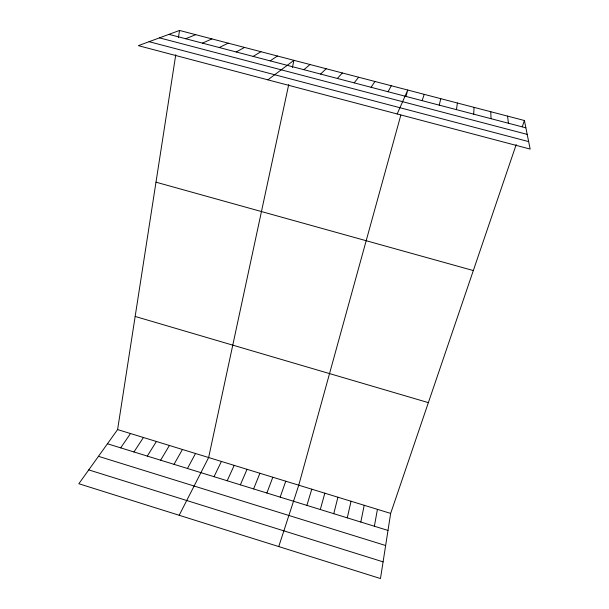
<?xml version="1.0" encoding="UTF-8"?>
<svg xmlns="http://www.w3.org/2000/svg" width="609" height="609" viewBox="0 0 609 609"><rect width="100%" height="100%" fill="white"/><g stroke="black" fill="none" stroke-linecap="round" stroke-linejoin="round"><path stroke-width="0.91" d="M473.703 114.157L474.053 107.359M456.445 109.635L457.389 103.005M516.211 144.569L390.658 513.41L380.48 578.55L78.843 483.736L117.606 429.581L175.765 54.726M178.407 37.682L179.533 30.45L524.402 120.506L530.157 149.076L138.365 45.652L179.533 30.45M374.383 526.229L377.42 509.345M360.81 522.035L364.212 505.287M288.735 84.537L208.636 457.526L179.191 515.275M292.381 67.538L293.934 60.321L267.884 79.84M347.267 517.856L351.05 501.245M439.241 105.136L440.779 98.666M333.77 513.684L337.919 497.218M400.844 115.071L298.753 485.19L278.739 546.57M406.005 96.336L407.748 90.041L397.175 113.974M320.311 509.527L324.825 493.199M306.898 505.386L311.77 489.187M422.106 100.645L424.237 94.349M522.263 126.779L524.402 120.506M280.17 497.127L285.766 481.209M266.871 493.016L272.824 477.235M253.603 488.92L259.914 473.269M240.38 484.833L247.041 469.318M227.187 480.76L234.199 465.375M214.033 476.702L221.402 461.447M187.45 468.488L195.519 453.499M388.024 91.723L391.313 85.755M174.022 464.34L182.441 449.488M160.631 460.198L169.401 445.484M147.271 456.08L156.399 441.495M133.965 451.962L143.427 437.513M371.079 87.285L374.938 81.477M120.689 447.866L130.501 433.539M354.187 82.862L358.625 77.214M337.363 78.454L342.365 72.973M320.593 74.062L326.165 68.741M303.891 69.692L310.019 64.524M270.16 60.862L277.415 56.013M253.131 56.401L260.957 51.712M236.17 51.963L244.552 47.426M219.278 47.532L228.208 43.163M202.439 43.125L211.924 38.907M185.661 38.732L195.702 34.675M168.952 34.355L525.871 127.821M159.474 37.857L527.196 134.391M149.091 41.686L528.65 141.6M155.988 182.182L473.322 270.556M135.16 316.452L428.363 402.633M117.606 429.581L390.658 513.41M107.45 443.771L388.002 530.439M98.468 456.324L385.642 545.519M88.754 469.897L383.091 561.856M507.556 116.106L508.424 123.246M490.778 111.721L491.029 118.694"/></g></svg>
